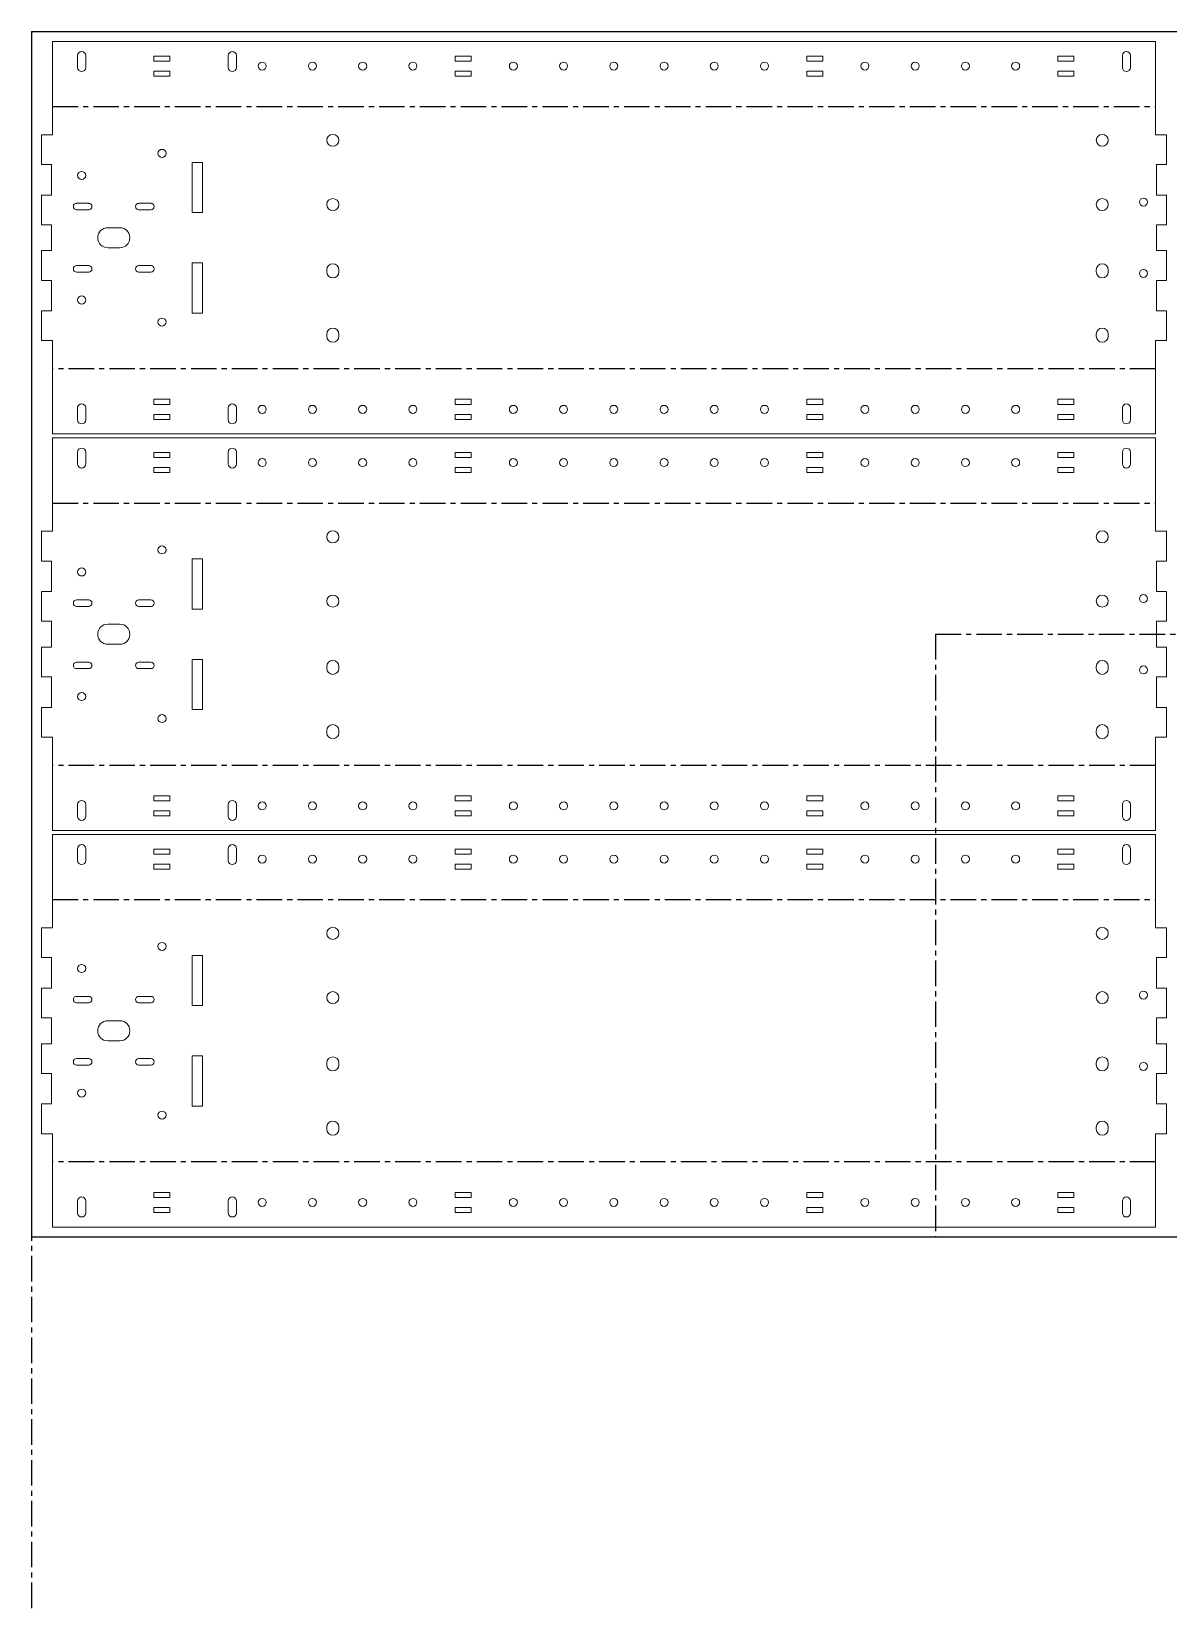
# Model space of a CAD drawing. Header units: millimetres. Extents: x -211 to 689, y -723 to 1485.
# Drawn here: x -211 to 355, y 703 to 1485 of the extents above; entities that cross this region are included whole.
import ezdxf

# ---------------------------------------------------------------- set-up
doc = ezdxf.new("R2010")
doc.units = ezdxf.units.MM
doc.linetypes.add('CENTERX2', pattern=[20.32, 12.7, -2.54, 2.54, -2.54])

msp = doc.modelspace()

# ---------------------------------------------------------------- linework, layer by layer
at = {"color": 7, "linetype": 'Continuous'}
for p, q in [((-210.64, 1485.37), (689.36, 1485.37)), ((-210.64, 1485.37), (-210.64, 885.37)), ((-210.64, 885.37), (689.36, 885.37))]:
    msp.add_line(p, q, dxfattribs=at)
at = {"color": 7, "linetype": 'CENTERX2'}
for p, q in [((-210.64, 1485.37), (-210.64, -528.05)), ((-200.14, 1447.95), (348.86, 1447.95)), ((348.86, 1317.4), (-200.14, 1317.4)), ((-200.14, 1250.56), (348.86, 1250.56)), ((239.36, 1185.37), (239.36, 885.37)), ((239.36, 1185.37), (689.36, 1185.37)), ((348.86, 1120), (-200.14, 1120)), ((-200.14, 1053.17), (348.86, 1053.17)), ((348.86, 922.61), (-200.14, 922.61))]:
    msp.add_line(p, q, dxfattribs=at)
at = {"color": 7, "linetype": 'Continuous', "lineweight": 15}
for p, q in [((-200.14, 1433.91), (-200.14, 1480.37)), ((-200.14, 1480.37), (348.86, 1480.37)), ((348.86, 1480.37), (348.86, 1433.91)), ((-187.64, 1473.37), (-187.64, 1467.37)), ((-183.64, 1467.37), (-183.64, 1473.37)), ((-149.76, 1470.62), (-149.76, 1473.12)), ((-141.76, 1473.12), (-149.76, 1473.12)), ((-141.76, 1470.62), (-149.76, 1470.62)), ((-141.76, 1470.62), (-141.76, 1473.12)), ((-112.64, 1473.37), (-112.64, 1467.37)), ((-108.64, 1467.37), (-108.64, 1473.37)), ((0.24, 1473.12), (8.24, 1473.12)), ((0.24, 1470.62), (0.24, 1473.12)), ((0.24, 1470.62), (8.24, 1470.62)), ((8.24, 1470.62), (8.24, 1473.12)), ((175.24, 1470.62), (175.24, 1473.12)), ((183.24, 1473.12), (175.24, 1473.12)), ((183.24, 1470.62), (175.24, 1470.62)), ((183.24, 1470.62), (183.24, 1473.12)), ((300.24, 1470.62), (300.24, 1473.12)), ((300.24, 1473.12), (308.24, 1473.12)), ((300.24, 1470.62), (308.24, 1470.62)), ((308.24, 1470.62), (308.24, 1473.12)), ((332.36, 1473.37), (332.36, 1467.37)), ((336.36, 1467.37), (336.36, 1473.37)), ((-141.76, 1465.62), (-149.76, 1465.62)), ((-149.76, 1465.62), (-149.76, 1463.12)), ((-141.76, 1463.12), (-149.76, 1463.12)), ((-141.76, 1465.62), (-141.76, 1463.12)), ((0.24, 1465.62), (8.24, 1465.62)), ((0.24, 1465.62), (0.24, 1463.12)), ((0.24, 1463.12), (8.24, 1463.12)), ((8.24, 1465.62), (8.24, 1463.12)), ((183.24, 1465.62), (175.24, 1465.62)), ((175.24, 1465.62), (175.24, 1463.12)), ((183.24, 1463.12), (175.24, 1463.12)), ((183.24, 1465.62), (183.24, 1463.12)), ((300.24, 1465.62), (300.24, 1463.12)), ((300.24, 1465.62), (308.24, 1465.62)), ((300.24, 1463.12), (308.24, 1463.12)), ((308.24, 1465.62), (308.24, 1463.12)), ((-205.64, 1419.11), (-205.64, 1433.91)), ((-200.14, 1433.91), (-205.64, 1433.91)), ((354.36, 1433.91), (348.86, 1433.91)), ((354.36, 1419.11), (354.36, 1433.91)), ((-200.64, 1419.11), (-205.64, 1419.11)), ((-200.64, 1419.11), (-200.64, 1403.91)), ((-130.64, 1420.17), (-130.64, 1395.17)), ((-125.44, 1420.17), (-130.64, 1420.17)), ((-125.44, 1395.17), (-125.44, 1420.17)), ((354.36, 1419.11), (349.36, 1419.11)), ((349.36, 1419.11), (349.36, 1403.91)), ((-205.64, 1389.11), (-205.64, 1403.91)), ((-200.64, 1403.91), (-205.64, 1403.91)), ((354.36, 1403.91), (349.36, 1403.91)), ((354.36, 1389.11), (354.36, 1403.91)), ((-182.14, 1399.8), (-188.14, 1399.8)), ((-188.14, 1396.55), (-182.14, 1396.55)), ((-151.14, 1399.8), (-157.14, 1399.8)), ((-157.14, 1396.55), (-151.14, 1396.55)), ((-130.64, 1395.17), (-125.44, 1395.17)), ((-200.64, 1389.11), (-205.64, 1389.11)), ((-200.64, 1389.11), (-200.64, 1376.23)), ((-166.64, 1387.67), (-172.64, 1387.67)), ((354.36, 1389.11), (349.36, 1389.11)), ((349.36, 1389.11), (349.36, 1376.23)), ((-166.64, 1377.67), (-172.64, 1377.67)), ((-205.64, 1376.23), (-205.64, 1361.43)), ((-200.64, 1376.23), (-205.64, 1376.23)), ((-188.14, 1368.8), (-182.14, 1368.8)), ((-157.14, 1368.8), (-151.14, 1368.8)), ((-130.64, 1370.17), (-125.44, 1370.17)), ((-130.64, 1345.17), (-130.64, 1370.17)), ((-125.44, 1370.17), (-125.44, 1345.17)), ((354.36, 1376.23), (349.36, 1376.23)), ((354.36, 1376.23), (354.36, 1361.43)), ((-200.64, 1361.43), (-205.64, 1361.43)), ((-200.64, 1346.23), (-200.64, 1361.43)), ((-182.14, 1365.55), (-188.14, 1365.55)), ((-151.14, 1365.55), (-157.14, 1365.55)), ((-63.64, 1366.67), (-63.64, 1365.67)), ((-57.64, 1365.67), (-57.64, 1366.67)), ((319.36, 1366.67), (319.36, 1365.67)), ((325.36, 1365.67), (325.36, 1366.67)), ((354.36, 1361.43), (349.36, 1361.43)), ((349.36, 1346.23), (349.36, 1361.43)), ((-205.64, 1346.23), (-205.64, 1331.43)), ((-200.64, 1346.23), (-205.64, 1346.23)), ((354.36, 1346.23), (349.36, 1346.23)), ((354.36, 1346.23), (354.36, 1331.43)), ((-125.44, 1345.17), (-130.64, 1345.17)), ((-200.14, 1331.43), (-205.64, 1331.43)), ((-200.14, 1331.43), (-200.14, 1284.98)), ((-63.64, 1334.67), (-63.64, 1333.67)), ((-57.64, 1333.67), (-57.64, 1334.67)), ((319.36, 1334.67), (319.36, 1333.67)), ((325.36, 1333.67), (325.36, 1334.67)), ((354.36, 1331.43), (348.86, 1331.43)), ((348.86, 1284.98), (348.86, 1331.43)), ((-141.76, 1302.23), (-149.76, 1302.23)), ((-149.76, 1299.73), (-149.76, 1302.23)), ((-141.76, 1299.73), (-149.76, 1299.73)), ((-141.76, 1299.73), (-141.76, 1302.23)), ((0.24, 1302.23), (8.24, 1302.23)), ((0.24, 1299.73), (0.24, 1302.23)), ((0.24, 1299.73), (8.24, 1299.73)), ((8.24, 1299.73), (8.24, 1302.23)), ((183.24, 1302.23), (175.24, 1302.23)), ((175.24, 1299.73), (175.24, 1302.23)), ((183.24, 1299.73), (175.24, 1299.73)), ((183.24, 1299.73), (183.24, 1302.23)), ((300.24, 1302.23), (308.24, 1302.23)), ((300.24, 1299.73), (300.24, 1302.23)), ((300.24, 1299.73), (308.24, 1299.73)), ((308.24, 1299.73), (308.24, 1302.23)), ((-187.64, 1291.98), (-187.64, 1297.98)), ((-183.64, 1297.98), (-183.64, 1291.98)), ((-149.76, 1294.73), (-149.76, 1292.23)), ((-141.76, 1294.73), (-149.76, 1294.73)), ((-141.76, 1292.23), (-149.76, 1292.23)), ((-141.76, 1294.73), (-141.76, 1292.23)), ((-112.64, 1291.98), (-112.64, 1297.98)), ((-108.64, 1297.98), (-108.64, 1291.98)), ((0.24, 1294.73), (0.24, 1292.23)), ((0.24, 1294.73), (8.24, 1294.73)), ((0.24, 1292.23), (8.24, 1292.23)), ((8.24, 1294.73), (8.24, 1292.23)), ((175.24, 1294.73), (175.24, 1292.23)), ((183.24, 1294.73), (175.24, 1294.73)), ((183.24, 1292.23), (175.24, 1292.23)), ((183.24, 1294.73), (183.24, 1292.23)), ((300.24, 1294.73), (300.24, 1292.23)), ((300.24, 1294.73), (308.24, 1294.73)), ((300.24, 1292.23), (308.24, 1292.23)), ((308.24, 1294.73), (308.24, 1292.23)), ((332.36, 1291.98), (332.36, 1297.98)), ((336.36, 1297.98), (336.36, 1291.98)), ((-200.14, 1284.98), (348.86, 1284.98)), ((-200.14, 1282.98), (348.86, 1282.98)), ((-200.14, 1236.52), (-200.14, 1282.98)), ((348.86, 1282.98), (348.86, 1236.52)), ((-187.64, 1275.98), (-187.64, 1269.98)), ((-183.64, 1269.98), (-183.64, 1275.98)), ((-149.76, 1273.23), (-149.76, 1275.73)), ((-141.76, 1275.73), (-149.76, 1275.73)), ((-141.76, 1273.23), (-141.76, 1275.73)), ((-112.64, 1275.98), (-112.64, 1269.98)), ((-108.64, 1269.98), (-108.64, 1275.98)), ((0.24, 1273.23), (0.24, 1275.73)), ((0.24, 1275.73), (8.24, 1275.73)), ((8.24, 1273.23), (8.24, 1275.73)), ((183.24, 1275.73), (175.24, 1275.73)), ((175.24, 1273.23), (175.24, 1275.73)), ((183.24, 1273.23), (183.24, 1275.73)), ((300.24, 1275.73), (308.24, 1275.73)), ((300.24, 1273.23), (300.24, 1275.73)), ((308.24, 1273.23), (308.24, 1275.73)), ((332.36, 1275.98), (332.36, 1269.98)), ((336.36, 1269.98), (336.36, 1275.98)), ((-141.76, 1273.23), (-149.76, 1273.23)), ((-141.76, 1268.23), (-149.76, 1268.23)), ((-149.76, 1268.23), (-149.76, 1265.73)), ((-141.76, 1268.23), (-141.76, 1265.73)), ((0.24, 1273.23), (8.24, 1273.23)), ((0.24, 1268.23), (8.24, 1268.23)), ((0.24, 1268.23), (0.24, 1265.73)), ((8.24, 1268.23), (8.24, 1265.73)), ((183.24, 1273.23), (175.24, 1273.23)), ((175.24, 1268.23), (175.24, 1265.73)), ((183.24, 1268.23), (175.24, 1268.23)), ((183.24, 1268.23), (183.24, 1265.73)), ((300.24, 1273.23), (308.24, 1273.23)), ((300.24, 1268.23), (300.24, 1265.73)), ((300.24, 1268.23), (308.24, 1268.23)), ((308.24, 1268.23), (308.24, 1265.73)), ((-141.76, 1265.73), (-149.76, 1265.73)), ((0.24, 1265.73), (8.24, 1265.73)), ((183.24, 1265.73), (175.24, 1265.73)), ((300.24, 1265.73), (308.24, 1265.73)), ((-205.64, 1221.72), (-205.64, 1236.52)), ((-200.14, 1236.52), (-205.64, 1236.52)), ((354.36, 1236.52), (348.86, 1236.52)), ((354.36, 1221.72), (354.36, 1236.52)), ((-200.64, 1221.72), (-205.64, 1221.72)), ((-200.64, 1221.72), (-200.64, 1206.52)), ((-130.64, 1222.78), (-130.64, 1197.78)), ((-125.44, 1222.78), (-130.64, 1222.78)), ((-125.44, 1197.78), (-125.44, 1222.78)), ((354.36, 1221.72), (349.36, 1221.72)), ((349.36, 1221.72), (349.36, 1206.52)), ((-205.64, 1191.72), (-205.64, 1206.52)), ((-200.64, 1206.52), (-205.64, 1206.52)), ((354.36, 1206.52), (349.36, 1206.52)), ((354.36, 1191.72), (354.36, 1206.52)), ((-182.14, 1202.41), (-188.14, 1202.41)), ((-188.14, 1199.16), (-182.14, 1199.16)), ((-151.14, 1202.41), (-157.14, 1202.41)), ((-157.14, 1199.16), (-151.14, 1199.16)), ((-130.64, 1197.78), (-125.44, 1197.78)), ((-200.64, 1191.72), (-205.64, 1191.72)), ((-200.64, 1191.72), (-200.64, 1178.84)), ((-166.64, 1190.28), (-172.64, 1190.28)), ((354.36, 1191.72), (349.36, 1191.72)), ((349.36, 1191.72), (349.36, 1178.84)), ((-205.64, 1178.84), (-205.64, 1164.04)), ((-200.64, 1178.84), (-205.64, 1178.84)), ((-166.64, 1180.28), (-172.64, 1180.28)), ((354.36, 1178.84), (349.36, 1178.84)), ((354.36, 1178.84), (354.36, 1164.04)), ((-188.14, 1171.41), (-182.14, 1171.41)), ((-182.14, 1168.16), (-188.14, 1168.16)), ((-157.14, 1171.41), (-151.14, 1171.41)), ((-151.14, 1168.16), (-157.14, 1168.16)), ((-130.64, 1172.78), (-125.44, 1172.78)), ((-130.64, 1147.78), (-130.64, 1172.78)), ((-125.44, 1172.78), (-125.44, 1147.78)), ((-63.64, 1169.28), (-63.64, 1168.28)), ((-57.64, 1168.28), (-57.64, 1169.28)), ((319.36, 1169.28), (319.36, 1168.28)), ((325.36, 1168.28), (325.36, 1169.28)), ((-200.64, 1164.04), (-205.64, 1164.04)), ((-200.64, 1148.84), (-200.64, 1164.04)), ((354.36, 1164.04), (349.36, 1164.04)), ((349.36, 1148.84), (349.36, 1164.04)), ((-205.64, 1148.84), (-205.64, 1134.04)), ((-200.64, 1148.84), (-205.64, 1148.84)), ((-125.44, 1147.78), (-130.64, 1147.78)), ((354.36, 1148.84), (349.36, 1148.84)), ((354.36, 1148.84), (354.36, 1134.04)), ((-63.64, 1137.28), (-63.64, 1136.28)), ((-57.64, 1136.28), (-57.64, 1137.28)), ((319.36, 1137.28), (319.36, 1136.28)), ((325.36, 1136.28), (325.36, 1137.28)), ((-200.14, 1134.04), (-205.64, 1134.04)), ((-200.14, 1134.04), (-200.14, 1087.59)), ((354.36, 1134.04), (348.86, 1134.04)), ((348.86, 1087.59), (348.86, 1134.04)), ((-141.76, 1104.84), (-149.76, 1104.84)), ((-149.76, 1102.34), (-149.76, 1104.84)), ((-141.76, 1102.34), (-141.76, 1104.84)), ((0.24, 1104.84), (8.24, 1104.84)), ((0.24, 1102.34), (0.24, 1104.84)), ((8.24, 1102.34), (8.24, 1104.84)), ((183.24, 1104.84), (175.24, 1104.84)), ((175.24, 1102.34), (175.24, 1104.84)), ((183.24, 1102.34), (183.24, 1104.84)), ((300.24, 1104.84), (308.24, 1104.84)), ((300.24, 1102.34), (300.24, 1104.84)), ((308.24, 1102.34), (308.24, 1104.84)), ((-187.64, 1094.59), (-187.64, 1100.59)), ((-183.64, 1100.59), (-183.64, 1094.59)), ((-141.76, 1102.34), (-149.76, 1102.34)), ((-141.76, 1097.34), (-149.76, 1097.34)), ((-149.76, 1097.34), (-149.76, 1094.84)), ((-141.76, 1097.34), (-141.76, 1094.84)), ((-112.64, 1094.59), (-112.64, 1100.59)), ((-108.64, 1100.59), (-108.64, 1094.59)), ((0.24, 1102.34), (8.24, 1102.34)), ((0.24, 1097.34), (8.24, 1097.34)), ((0.24, 1097.34), (0.24, 1094.84)), ((8.24, 1097.34), (8.24, 1094.84)), ((183.24, 1102.34), (175.24, 1102.34)), ((175.24, 1097.34), (175.24, 1094.84)), ((183.24, 1097.34), (175.24, 1097.34)), ((183.24, 1097.34), (183.24, 1094.84)), ((300.24, 1102.34), (308.24, 1102.34)), ((300.24, 1097.34), (300.24, 1094.84)), ((300.24, 1097.34), (308.24, 1097.34)), ((308.24, 1097.34), (308.24, 1094.84)), ((332.36, 1094.59), (332.36, 1100.59)), ((336.36, 1100.59), (336.36, 1094.59)), ((-200.14, 1087.59), (348.86, 1087.59)), ((-141.76, 1094.84), (-149.76, 1094.84)), ((0.24, 1094.84), (8.24, 1094.84)), ((183.24, 1094.84), (175.24, 1094.84)), ((300.24, 1094.84), (308.24, 1094.84)), ((-200.14, 1085.59), (348.86, 1085.59)), ((-200.14, 1039.13), (-200.14, 1085.59)), ((348.86, 1085.59), (348.86, 1039.13)), ((-187.64, 1078.59), (-187.64, 1072.59)), ((-183.64, 1072.59), (-183.64, 1078.59)), ((-141.76, 1078.34), (-149.76, 1078.34)), ((-149.76, 1075.84), (-149.76, 1078.34)), ((-141.76, 1075.84), (-149.76, 1075.84)), ((-141.76, 1075.84), (-141.76, 1078.34)), ((-112.64, 1078.59), (-112.64, 1072.59)), ((-108.64, 1072.59), (-108.64, 1078.59)), ((0.24, 1078.34), (8.24, 1078.34)), ((0.24, 1075.84), (0.24, 1078.34)), ((0.24, 1075.84), (8.24, 1075.84)), ((8.24, 1075.84), (8.24, 1078.34)), ((183.24, 1078.34), (175.24, 1078.34)), ((175.24, 1075.84), (175.24, 1078.34)), ((183.24, 1075.84), (175.24, 1075.84)), ((183.24, 1075.84), (183.24, 1078.34)), ((300.24, 1078.34), (308.24, 1078.34)), ((300.24, 1075.84), (300.24, 1078.34)), ((300.24, 1075.84), (308.24, 1075.84)), ((308.24, 1075.84), (308.24, 1078.34)), ((332.36, 1078.59), (332.36, 1072.59)), ((336.36, 1072.59), (336.36, 1078.59)), ((-141.76, 1070.84), (-149.76, 1070.84)), ((-149.76, 1070.84), (-149.76, 1068.34)), ((-141.76, 1068.34), (-149.76, 1068.34)), ((-141.76, 1070.84), (-141.76, 1068.34)), ((0.24, 1070.84), (8.24, 1070.84)), ((0.24, 1070.84), (0.24, 1068.34)), ((0.24, 1068.34), (8.24, 1068.34)), ((8.24, 1070.84), (8.24, 1068.34)), ((183.24, 1070.84), (175.24, 1070.84)), ((175.24, 1070.84), (175.24, 1068.34)), ((183.24, 1068.34), (175.24, 1068.34)), ((183.24, 1070.84), (183.24, 1068.34)), ((300.24, 1070.84), (308.24, 1070.84)), ((300.24, 1070.84), (300.24, 1068.34)), ((300.24, 1068.34), (308.24, 1068.34)), ((308.24, 1070.84), (308.24, 1068.34)), ((-205.64, 1024.33), (-205.64, 1039.13)), ((-200.14, 1039.13), (-205.64, 1039.13)), ((354.36, 1039.13), (348.86, 1039.13)), ((354.36, 1024.33), (354.36, 1039.13)), ((-130.64, 1025.39), (-130.64, 1000.39)), ((-125.44, 1025.39), (-130.64, 1025.39)), ((-125.44, 1000.39), (-125.44, 1025.39)), ((-200.64, 1024.33), (-205.64, 1024.33)), ((-200.64, 1024.33), (-200.64, 1009.13)), ((354.36, 1024.33), (349.36, 1024.33)), ((349.36, 1024.33), (349.36, 1009.13)), ((-205.64, 994.33), (-205.64, 1009.13)), ((-200.64, 1009.13), (-205.64, 1009.13)), ((354.36, 1009.13), (349.36, 1009.13)), ((354.36, 994.33), (354.36, 1009.13)), ((-182.14, 1005.02), (-188.14, 1005.02)), ((-188.14, 1001.77), (-182.14, 1001.77)), ((-151.14, 1005.02), (-157.14, 1005.02)), ((-157.14, 1001.77), (-151.14, 1001.77)), ((-200.64, 994.33), (-205.64, 994.33)), ((-200.64, 994.33), (-200.64, 981.45)), ((-130.64, 1000.39), (-125.44, 1000.39)), ((354.36, 994.33), (349.36, 994.33)), ((349.36, 994.33), (349.36, 981.45)), ((-166.64, 992.89), (-172.64, 992.89)), ((-205.64, 981.45), (-205.64, 966.65)), ((-200.64, 981.45), (-205.64, 981.45)), ((-166.64, 982.89), (-172.64, 982.89)), ((354.36, 981.45), (349.36, 981.45)), ((354.36, 981.45), (354.36, 966.65)), ((-188.14, 974.02), (-182.14, 974.02)), ((-182.14, 970.77), (-188.14, 970.77)), ((-157.14, 974.02), (-151.14, 974.02)), ((-151.14, 970.77), (-157.14, 970.77)), ((-130.64, 975.39), (-125.44, 975.39)), ((-130.64, 950.39), (-130.64, 975.39)), ((-125.44, 975.39), (-125.44, 950.39)), ((-63.64, 971.89), (-63.64, 970.89)), ((-57.64, 970.89), (-57.64, 971.89)), ((319.36, 971.89), (319.36, 970.89)), ((325.36, 970.89), (325.36, 971.89)), ((-200.64, 966.65), (-205.64, 966.65)), ((-200.64, 951.45), (-200.64, 966.65)), ((354.36, 966.65), (349.36, 966.65)), ((349.36, 951.45), (349.36, 966.65)), ((-205.64, 951.45), (-205.64, 936.65)), ((-200.64, 951.45), (-205.64, 951.45)), ((-125.44, 950.39), (-130.64, 950.39)), ((354.36, 951.45), (349.36, 951.45)), ((354.36, 951.45), (354.36, 936.65)), ((-63.64, 939.89), (-63.64, 938.89)), ((-57.64, 938.89), (-57.64, 939.89)), ((319.36, 939.89), (319.36, 938.89)), ((325.36, 938.89), (325.36, 939.89)), ((-200.14, 936.65), (-205.64, 936.65)), ((-200.14, 936.65), (-200.14, 890.19)), ((354.36, 936.65), (348.86, 936.65)), ((348.86, 890.19), (348.86, 936.65)), ((-141.76, 907.44), (-149.76, 907.44)), ((-149.76, 904.94), (-149.76, 907.44)), ((-141.76, 904.94), (-141.76, 907.44)), ((0.24, 907.44), (8.24, 907.44)), ((0.24, 904.94), (0.24, 907.44)), ((8.24, 904.94), (8.24, 907.44)), ((183.24, 907.44), (175.24, 907.44)), ((175.24, 904.94), (175.24, 907.44)), ((183.24, 904.94), (183.24, 907.44)), ((300.24, 907.44), (308.24, 907.44)), ((300.24, 904.94), (300.24, 907.44)), ((308.24, 904.94), (308.24, 907.44)), ((-187.64, 897.19), (-187.64, 903.19)), ((-183.64, 903.19), (-183.64, 897.19)), ((-141.76, 904.94), (-149.76, 904.94)), ((-149.76, 899.94), (-149.76, 897.44)), ((-141.76, 899.94), (-149.76, 899.94)), ((-141.76, 899.94), (-141.76, 897.44)), ((-112.64, 897.19), (-112.64, 903.19)), ((-108.64, 903.19), (-108.64, 897.19)), ((0.24, 904.94), (8.24, 904.94)), ((0.24, 899.94), (8.24, 899.94)), ((0.24, 899.94), (0.24, 897.44)), ((8.24, 899.94), (8.24, 897.44)), ((183.24, 904.94), (175.24, 904.94)), ((183.24, 899.94), (175.24, 899.94)), ((175.24, 899.94), (175.24, 897.44)), ((183.24, 899.94), (183.24, 897.44)), ((300.24, 904.94), (308.24, 904.94)), ((300.24, 899.94), (308.24, 899.94)), ((300.24, 899.94), (300.24, 897.44)), ((308.24, 899.94), (308.24, 897.44)), ((332.36, 897.19), (332.36, 903.19)), ((336.36, 903.19), (336.36, 897.19)), ((-141.76, 897.44), (-149.76, 897.44)), ((0.24, 897.44), (8.24, 897.44)), ((183.24, 897.44), (175.24, 897.44)), ((300.24, 897.44), (308.24, 897.44)), ((-200.14, 890.19), (348.86, 890.19))]:
    msp.add_line(p, q, dxfattribs=at)
for centre, radius in [((-95.76, 1468.12), 2), ((-70.76, 1468.12), 2), ((-45.76, 1468.12), 2), ((-20.76, 1468.12), 2), ((29.24, 1468.12), 2), ((54.24, 1468.12), 2), ((79.24, 1468.12), 2), ((104.24, 1468.12), 2), ((129.24, 1468.12), 2), ((154.24, 1468.12), 2), ((204.24, 1468.12), 2), ((229.24, 1468.12), 2), ((254.24, 1468.12), 2), ((279.24, 1468.12), 2), ((-60.64, 1431.17), 3), ((322.36, 1431.17), 3), ((-145.64, 1424.67), 2), ((-185.64, 1413.67), 2), ((-60.64, 1399.17), 3), ((322.36, 1399.17), 3), ((342.86, 1400.42), 2), ((342.86, 1364.92), 2), ((-185.64, 1351.67), 2), ((-145.64, 1340.67), 2), ((-95.76, 1297.23), 2), ((-70.76, 1297.23), 2), ((-45.76, 1297.23), 2), ((-20.76, 1297.23), 2), ((29.24, 1297.23), 2), ((54.24, 1297.23), 2), ((79.24, 1297.23), 2), ((104.24, 1297.23), 2), ((129.24, 1297.23), 2), ((154.24, 1297.23), 2), ((204.24, 1297.23), 2), ((229.24, 1297.23), 2), ((254.24, 1297.23), 2), ((279.24, 1297.23), 2), ((-95.76, 1270.73), 2), ((-70.76, 1270.73), 2), ((-45.76, 1270.73), 2), ((-20.76, 1270.73), 2), ((29.24, 1270.73), 2), ((54.24, 1270.73), 2), ((79.24, 1270.73), 2), ((104.24, 1270.73), 2), ((129.24, 1270.73), 2), ((154.24, 1270.73), 2), ((204.24, 1270.73), 2), ((229.24, 1270.73), 2), ((254.24, 1270.73), 2), ((279.24, 1270.73), 2), ((-60.64, 1233.78), 3), ((322.36, 1233.78), 3), ((-145.64, 1227.28), 2), ((-185.64, 1216.28), 2), ((-60.64, 1201.78), 3), ((322.36, 1201.78), 3), ((342.86, 1203.03), 2), ((342.86, 1167.53), 2), ((-185.64, 1154.28), 2), ((-145.64, 1143.28), 2), ((-95.76, 1099.84), 2), ((-70.76, 1099.84), 2), ((-45.76, 1099.84), 2), ((-20.76, 1099.84), 2), ((29.24, 1099.84), 2), ((54.24, 1099.84), 2), ((79.24, 1099.84), 2), ((104.24, 1099.84), 2), ((129.24, 1099.84), 2), ((154.24, 1099.84), 2), ((204.24, 1099.84), 2), ((229.24, 1099.84), 2), ((254.24, 1099.84), 2), ((279.24, 1099.84), 2), ((-95.76, 1073.34), 2), ((-70.76, 1073.34), 2), ((-45.76, 1073.34), 2), ((-20.76, 1073.34), 2), ((29.24, 1073.34), 2), ((54.24, 1073.34), 2), ((79.24, 1073.34), 2), ((104.24, 1073.34), 2), ((129.24, 1073.34), 2), ((154.24, 1073.34), 2), ((204.24, 1073.34), 2), ((229.24, 1073.34), 2), ((254.24, 1073.34), 2), ((279.24, 1073.34), 2), ((-60.64, 1036.39), 3), ((322.36, 1036.39), 3), ((-145.64, 1029.89), 2), ((-185.64, 1018.89), 2), ((-60.64, 1004.39), 3), ((322.36, 1004.39), 3), ((342.86, 1005.64), 2), ((342.86, 970.14), 2), ((-185.64, 956.89), 2), ((-145.64, 945.89), 2), ((-95.76, 902.44), 2), ((-70.76, 902.44), 2), ((-45.76, 902.44), 2), ((-20.76, 902.44), 2), ((29.24, 902.44), 2), ((54.24, 902.44), 2), ((79.24, 902.44), 2), ((104.24, 902.44), 2), ((129.24, 902.44), 2), ((154.24, 902.44), 2), ((204.24, 902.44), 2), ((229.24, 902.44), 2), ((254.24, 902.44), 2), ((279.24, 902.44), 2)]:
    msp.add_circle(centre, radius, dxfattribs=at)
for centre, radius, start, end in [((-185.64, 1473.37), 2, 0, 180), ((-110.64, 1473.37), 2, 0, 180), ((334.36, 1473.37), 2, 0, 180), ((-185.64, 1467.37), 2, 180, 0), ((-110.64, 1467.37), 2, 180, 0), ((334.36, 1467.37), 2, 180, 0), ((-188.14, 1398.17), 1.62, 90, 270), ((-182.14, 1398.17), 1.62, 270, 90), ((-157.14, 1398.17), 1.62, 90, 270), ((-151.14, 1398.17), 1.62, 270, 90), ((-172.64, 1382.67), 5, 90, 270), ((-166.64, 1382.67), 5, 270, 90), ((-188.14, 1367.17), 1.63, 90, 270), ((-182.14, 1367.17), 1.63, 270, 90), ((-157.14, 1367.17), 1.63, 90, 270), ((-151.14, 1367.17), 1.63, 270, 90), ((-60.64, 1366.67), 3, 0, 180), ((322.36, 1366.67), 3, 0, 180), ((-60.64, 1365.67), 3, 180, 0), ((322.36, 1365.67), 3, 180, 0), ((-60.64, 1334.67), 3, 0, 180), ((322.36, 1334.67), 3, 0, 180), ((-60.64, 1333.67), 3, 180, 0), ((322.36, 1333.67), 3, 180, 0), ((-185.64, 1297.98), 2, 0, 180), ((-110.64, 1297.98), 2, 0, 180), ((334.36, 1297.98), 2, 0, 180), ((-185.64, 1291.98), 2, 180, 0), ((-110.64, 1291.98), 2, 180, 0), ((334.36, 1291.98), 2, 180, 0), ((-185.64, 1275.98), 2, 0, 180), ((-110.64, 1275.98), 2, 0, 180), ((334.36, 1275.98), 2, 0, 180), ((-185.64, 1269.98), 2, 180, 0), ((-110.64, 1269.98), 2, 180, 0), ((334.36, 1269.98), 2, 180, 0), ((-188.14, 1200.78), 1.62, 90, 270), ((-182.14, 1200.78), 1.63, 270, 90), ((-157.14, 1200.78), 1.63, 90, 270), ((-151.14, 1200.78), 1.63, 270, 90), ((-172.64, 1185.28), 5, 90, 270), ((-166.64, 1185.28), 5, 270, 90), ((-188.14, 1169.78), 1.62, 90, 270), ((-182.14, 1169.78), 1.62, 270, 90), ((-157.14, 1169.78), 1.62, 90, 270), ((-151.14, 1169.78), 1.63, 270, 90), ((-60.64, 1169.28), 3, 0, 180), ((-60.64, 1168.28), 3, 180, 0), ((322.36, 1169.28), 3, 0, 180), ((322.36, 1168.28), 3, 180, 0), ((-60.64, 1137.28), 3, 0, 180), ((-60.64, 1136.28), 3, 180, 0), ((322.36, 1137.28), 3, 0, 180), ((322.36, 1136.28), 3, 180, 0), ((-185.64, 1100.59), 2, 0, 180), ((-110.64, 1100.59), 2, 0, 180), ((334.36, 1100.59), 2, 0, 180), ((-185.64, 1094.59), 2, 180, 0), ((-110.64, 1094.59), 2, 180, 0), ((334.36, 1094.59), 2, 180, 0), ((-185.64, 1078.59), 2, 0, 180), ((-110.64, 1078.59), 2, 0, 180), ((334.36, 1078.59), 2, 0, 180), ((-185.64, 1072.59), 2, 180, 0), ((-110.64, 1072.59), 2, 180, 0), ((334.36, 1072.59), 2, 180, 0), ((-188.14, 1003.39), 1.63, 90, 270), ((-182.14, 1003.39), 1.63, 270, 90), ((-157.14, 1003.39), 1.63, 90, 270), ((-151.14, 1003.39), 1.63, 270, 90), ((-172.64, 987.89), 5, 90, 270), ((-166.64, 987.89), 5, 270, 90), ((-188.14, 972.39), 1.62, 90, 270), ((-182.14, 972.39), 1.62, 270, 90), ((-157.14, 972.39), 1.62, 90, 270), ((-151.14, 972.39), 1.62, 270, 90), ((-60.64, 971.89), 3, 0, 180), ((-60.64, 970.89), 3, 180, 0), ((322.36, 971.89), 3, 0, 180), ((322.36, 970.89), 3, 180, 0), ((-60.64, 939.89), 3, 0, 180), ((-60.64, 938.89), 3, 180, 0), ((322.36, 939.89), 3, 0, 180), ((322.36, 938.89), 3, 180, 0), ((-185.64, 903.19), 2, 0, 180), ((-110.64, 903.19), 2, 0, 180), ((334.36, 903.19), 2, 0, 180), ((-185.64, 897.19), 2, 180, 0), ((-110.64, 897.19), 2, 180, 0), ((334.36, 897.19), 2, 180, 0)]:
    msp.add_arc(centre, radius, start, end, dxfattribs=at)

doc.saveas('drawing.dxf')
